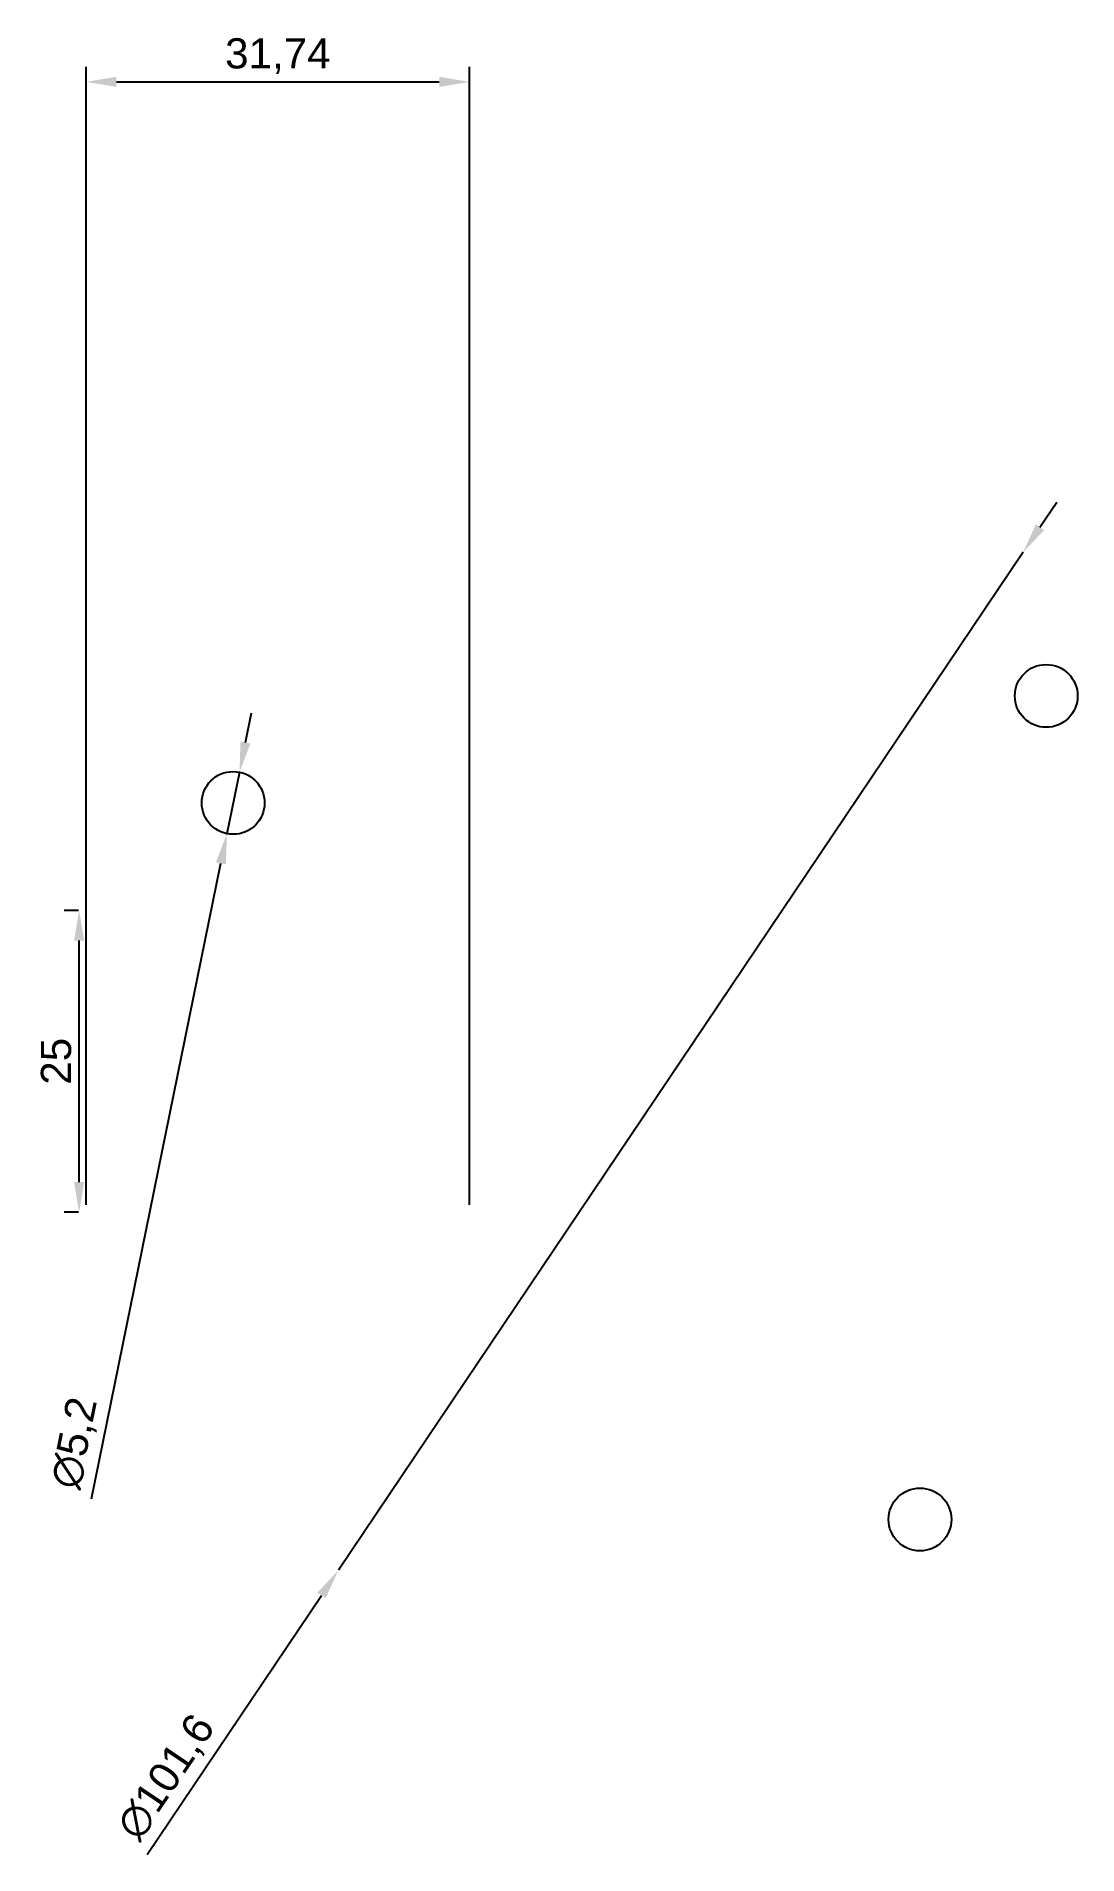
# Model space of a CAD drawing. Header units: millimetres. Extents: x 214 to 300, y 245 to 395.
import ezdxf

# ---------------------------------------------------------------- set-up
doc = ezdxf.new("R2010")
doc.units = ezdxf.units.MM
doc.styles.get("Standard").update_dxf_attribs({"font": 'arial.ttf'})
doc.dimstyles.new('ISO-25', dxfattribs={"dimtxt": 2.5, "dimasz": 2.5, "dimexe": 1.25, "dimexo": 0.625, "dimtad": 1, "dimtxsty": 'Standard', "dimcen": 2.5, "dimadec": 0, "dimazin": 0, "dimtfac": 1, "dimtmove": 0, "dimatfit": 3, "dimfxl": 1, "dimarcsym": 0})

# ---------------------------------------------------------------- blocks, each defined once
blk = doc.blocks.new('*D10')
at = {"color": 0, "lineweight": -2, "transparency": 16777216}
for p, q in [((217.68, 322.72), (216.47, 322.72)), ((217.72, 300.22), (217.72, 320.22)), ((217.68, 297.72), (216.47, 297.72))]:
    blk.add_line(p, q, dxfattribs=at)
at = {"color": 0, "transparency": 16777216}
for points in [[(217.3, 320.22), (218.14, 320.22), (217.72, 322.72)], [(217.3, 300.22), (218.14, 300.22), (217.72, 297.72)]]:
    blk.add_solid(points, dxfattribs=at)
at = {"layer": 'Defpoints', "color": 0, "transparency": 16777216}
for p in [(217.72, 322.72), (218.31, 322.72, -4.32), (218.31, 297.72, -4.32)]:
    blk.add_point(p, dxfattribs=at)
at = {"color": 0, "transparency": 16777216, "insert": (215.82, 310.22), "char_height": 2.5, "attachment_point": 5, "rotation": 90}
blk.add_mtext('25', dxfattribs=at)
blk = doc.blocks.new('*D8')
at = {"color": 0, "lineweight": -2, "transparency": 16777216}
for p, q in [((218.31, 298.34), (218.31, 392.58)), ((250.05, 298.34), (250.05, 392.58)), ((220.81, 391.33), (247.55, 391.33))]:
    blk.add_line(p, q, dxfattribs=at)
at = {"color": 0, "transparency": 16777216}
for points in [[(220.81, 391.75), (220.81, 390.91), (218.31, 391.33)], [(247.55, 391.75), (247.55, 390.91), (250.05, 391.33)]]:
    blk.add_solid(points, dxfattribs=at)
at = {"layer": 'Defpoints', "color": 0, "transparency": 16777216}
for p in [(250.05, 391.33), (218.31, 297.72, -4.32), (250.05, 297.72, -4.32)]:
    blk.add_point(p, dxfattribs=at)
at = {"color": 0, "transparency": 16777216, "insert": (234.18, 393.46), "char_height": 2.5, "attachment_point": 5}
blk.add_mtext('31,74', dxfattribs=at)
blk = doc.blocks.new('*D9')
at = {"color": 0, "lineweight": -2, "transparency": 16777216}
for p, q in [((297.29, 354.44), (298.69, 356.52)), ((295.9, 352.37), (239.19, 268.07)), ((223.35, 244.52), (237.8, 265.99))]:
    blk.add_line(p, q, dxfattribs=at)
at = {"color": 0, "transparency": 16777216}
for points in [[(296.95, 354.68), (297.64, 354.21), (295.9, 352.37)], [(237.45, 266.22), (238.14, 265.76), (239.19, 268.07)]]:
    blk.add_solid(points, dxfattribs=at)
at = {"layer": 'Defpoints', "color": 0, "transparency": 16777216}
for p in [(295.9, 352.37, -4.32), (239.19, 268.07, -4.32)]:
    blk.add_point(p, dxfattribs=at)
at = {"color": 0, "transparency": 16777216, "insert": (225.02, 250.88), "char_height": 2.5, "attachment_point": 5, "rotation": 56.0736}
blk.add_mtext('∅101,6', dxfattribs=at)
blk = doc.blocks.new('*D11')
at = {"color": 0, "lineweight": -2, "transparency": 16777216}
for p, q in [((231.5, 336.62), (232, 339.07)), ((231, 334.17), (229.96, 329.07)), ((218.74, 274), (229.46, 326.62))]:
    blk.add_line(p, q, dxfattribs=at)
at = {"color": 0, "transparency": 16777216}
for points in [[(231.09, 336.7), (231.91, 336.53), (231, 334.17)], [(229.05, 326.7), (229.87, 326.54), (229.96, 329.07)]]:
    blk.add_solid(points, dxfattribs=at)
at = {"layer": 'Defpoints', "color": 0, "transparency": 16777216}
for p in [(231, 334.17, -4.32), (229.96, 329.07, -4.32)]:
    blk.add_point(p, dxfattribs=at)
at = {"color": 0, "transparency": 16777216, "insert": (217.46, 278.59), "char_height": 2.5, "attachment_point": 5, "rotation": 78.4808}
blk.add_mtext('∅5,2', dxfattribs=at)

msp = doc.modelspace()

# ---------------------------------------------------------------- linework, layer by layer
for centre in [(297.814, 340.478, -4.315), (297.814, 340.478, -4.315), (230.479, 331.618, -4.315), (287.357, 272.28, -4.315)]:
    msp.add_circle(centre, 2.6)

# ---------------------------------------------------------------- dimensions: what is measured, and where the dimension line sits
dim = msp.add_linear_dim(base=(250.048, 391.33), p1=(218.307, 297.718, -4.315), p2=(250.048, 297.718, -4.315), dimstyle='ISO-25')
dim.commit()
dim.dimension.update_dxf_attribs({"geometry": '*D8', "text_midpoint": (234.177, 393.458)})
for p1, p2, picture, middle in [((295.898, 352.37, -4.315), (239.192, 268.067, -4.315), '*D9', (226.817, 249.668)), ((230.998, 334.166, -4.315), (229.96, 329.071, -4.315), '*D11', (219.584, 278.161))]:
    dim = msp.add_diameter_dim_2p(p1=p1, p2=p2, dimstyle='ISO-25')
    dim.commit()
    dim.dimension.update_dxf_attribs({"geometry": picture, "text_midpoint": middle, "dimtype": 163})
dim = msp.add_aligned_dim(p1=(218.307, 297.718, -4.315), p2=(218.307, 322.718, -4.315), distance=0.585, dimstyle='ISO-25')
dim.commit()
dim.dimension.update_dxf_attribs({"geometry": '*D10', "text_midpoint": (215.82, 310.218)})

doc.saveas('drawing.dxf')
